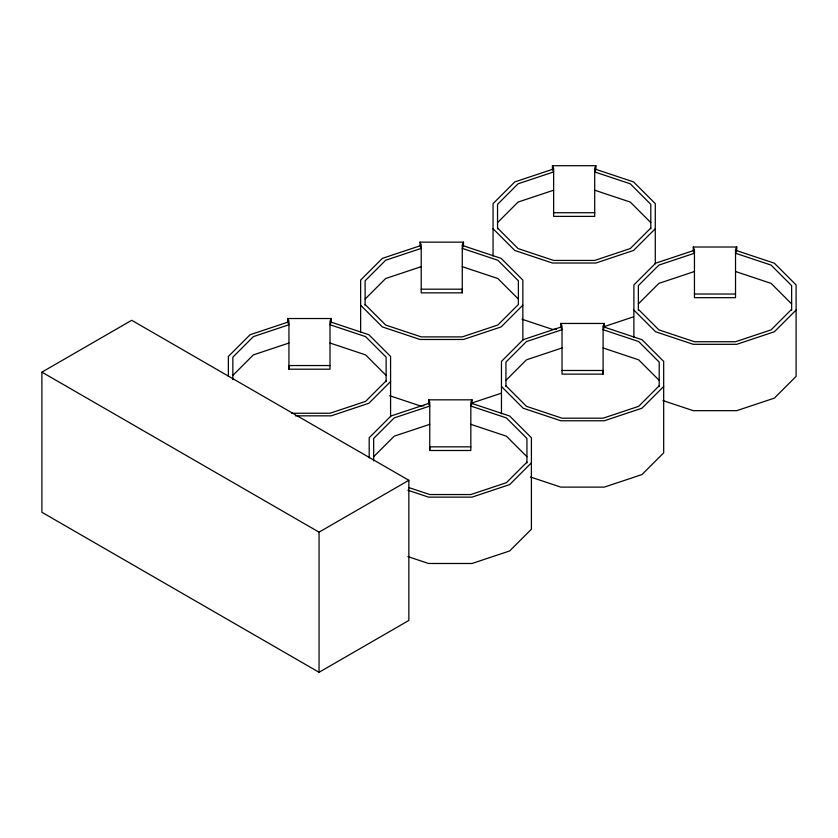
<?xml version="1.0" encoding="UTF-8"?>
<svg xmlns="http://www.w3.org/2000/svg" width="838" height="838" viewBox="0 0 838 838"><rect width="100%" height="100%" fill="white"/><g stroke="black" fill="none" stroke-linecap="round" stroke-linejoin="round"><path stroke-width="1.26" d="M331.209 318.524L330.015 321.111L330.015 369.202L288.942 369.202L288.942 321.111L287.748 318.524L331.209 318.524L331.209 322.18L330.015 324.756L365.578 336.614L386.119 357.156L386.119 381.657M365.117 305.294L365.117 280.793L385.648 260.251L421.21 248.404L420.016 245.817L420.016 242.161L463.477 242.161L463.477 245.817L462.283 248.394L497.845 260.251L518.376 280.793L518.376 304.498L497.845 325.029L462.283 336.886L421.21 336.886L385.648 325.029L365.106 304.498M472.035 399.831L470.83 402.408L470.83 450.498L429.758 450.498L429.768 402.408L428.564 399.831L472.035 399.831L472.035 403.476L470.83 406.063L506.393 417.921L526.934 438.452L526.934 462.964M420.016 242.161L421.21 244.748L421.21 292.839L462.272 292.839L462.283 244.748L463.477 242.161M505.932 386.601L505.932 362.089L526.463 341.558L562.026 329.701L560.832 327.113L560.832 323.458L604.292 323.458L604.292 327.113L603.098 329.701L638.661 341.558L659.202 362.089L659.192 386.601M560.832 323.458L562.026 326.045L562.026 374.136L603.098 374.136L603.098 326.045L604.292 323.458M650.801 228.837L650.801 204.336L630.27 183.794L594.708 171.947L595.902 169.36L595.902 165.704L552.441 165.704L552.441 169.36L553.635 171.947L518.073 183.794L497.542 204.336L497.542 228.837M595.902 165.704L594.708 168.291L594.708 216.382L553.635 216.382L553.635 168.291L552.441 165.704M736.728 247.011L735.523 249.588L735.523 297.679L694.451 297.679L694.451 249.588L693.256 247.011L736.728 247.011L736.728 250.656L735.523 253.244L771.086 265.101L791.627 285.632L791.627 310.144M232.849 375.424L253.38 354.883L288.942 343.035M365.117 299.061L385.648 278.52L421.21 266.673M497.542 222.604L518.073 202.063L553.635 190.216M386.119 380.861L365.578 401.392L330.015 413.249L291.509 413.249M390.581 381.552L368.856 403.288L331.209 415.837L295.416 415.837M522.849 305.189L501.124 326.925L463.477 339.474L420.016 339.474L382.369 326.925L360.633 305.189M373.664 456.72L394.195 436.189L429.768 424.332M650.801 228.041L630.27 248.572L594.708 260.429L553.635 260.429L518.073 248.572L497.542 228.041M655.285 228.732L633.549 250.468L595.902 263.017L552.431 263.017L514.794 250.468L493.058 228.732M505.932 380.358L526.463 359.827L562.026 347.969M638.357 303.901L658.888 283.37L694.451 271.512M526.934 462.157L506.393 482.698L470.83 494.546L429.768 494.546L408.913 487.601M531.407 462.859L509.672 484.584L472.035 497.133L428.564 497.133L407.917 490.251M659.192 385.794L638.661 406.336L603.098 418.183L562.026 418.193L526.463 406.336L505.922 385.794M663.675 386.496L641.939 408.221L604.292 420.77L560.832 420.77L523.184 408.221L501.459 386.496M791.627 309.337L771.096 329.879L735.523 341.736L694.451 341.736L658.888 329.879L638.357 309.337M796.1 310.039L774.364 331.764L736.717 344.313L693.256 344.313L655.609 331.775L633.884 310.039M41.9 372.135L131.702 320.284L408.85 480.3L408.85 620.455L319.058 672.296L41.9 512.28L41.9 372.135L319.058 532.151L408.85 480.3M552.441 169.36L514.794 181.909L493.058 203.644L493.058 256.051M420.016 245.817L382.369 258.366L360.633 280.091L360.633 332.508M287.748 318.524L287.748 322.18L250.101 334.729L228.365 356.454L228.365 376.534M693.256 247.011L693.256 250.656L655.62 263.205L633.884 284.941L633.884 337.358M560.832 327.113L523.184 339.662L501.459 361.398L501.459 413.815M603.192 326.935L633.549 316.816M428.564 399.831L428.564 403.476L390.917 416.025L369.191 437.761L369.191 457.831M471.972 402.984L501.124 393.273M553.635 212.726L594.708 212.726M421.21 289.183L462.272 289.183L462.272 292.839M694.451 294.023L735.523 294.033M556.275 329.365L552.431 329.365L522.074 319.247M330.015 365.546L288.942 365.546L288.942 369.202M562.026 370.48L603.098 370.49L603.098 374.136M423.85 405.822L420.016 405.822L389.649 395.704M470.83 446.843L429.758 446.843L429.758 450.498M595.902 169.36L633.549 181.909L655.285 203.634L655.285 263.865M594.708 190.216L630.27 202.063L650.801 222.604M736.728 250.656L774.364 263.205L796.1 284.941L796.1 376.388L774.364 398.123L736.717 410.672L693.256 410.672L662.9 400.554M735.523 271.512L771.086 283.37L791.627 303.901M463.477 245.817L501.124 258.366L522.849 280.091L522.849 340.312M462.283 266.673L497.845 278.52L518.376 299.061M604.292 327.113L641.939 339.662L663.675 361.398L663.675 452.845L641.939 474.58L604.292 487.119L560.832 487.119L530.475 477M603.098 347.969L638.661 359.827L659.202 380.358M331.209 322.18L368.856 334.729L390.581 356.454L390.581 416.685M330.015 343.035L365.578 354.883L386.119 375.424M472.035 403.476L509.672 416.025L531.407 437.761L531.407 529.207L509.672 550.943L472.035 563.482L428.564 563.482L407.917 556.61M470.83 424.332L506.393 436.189L526.934 456.72M287.748 322.18L288.942 324.756L253.38 336.614L232.849 357.156L232.849 379.614M693.256 250.656L694.451 253.244L658.888 265.101L638.357 285.632L638.357 310.144M428.564 403.476L429.768 406.063L394.195 417.921L373.664 438.452L373.664 460.91M319.058 532.151L319.058 672.296"/></g></svg>
